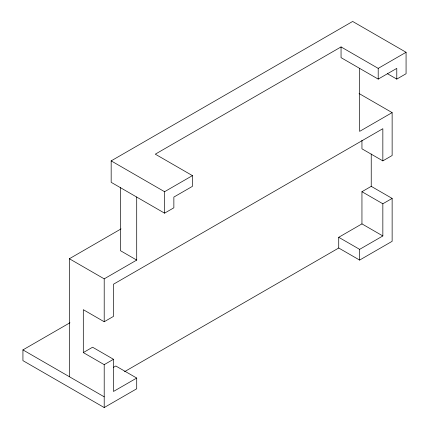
<?xml version="1.0" encoding="UTF-8"?>
<svg xmlns="http://www.w3.org/2000/svg" width="429" height="429" viewBox="0 0 429 429"><rect width="100%" height="100%" fill="white"/><g stroke="black" fill="none" stroke-linecap="round" stroke-linejoin="round"><path stroke-width="0.64" d="M406.07 52.284L378.201 68.372L341.05 46.922L155.287 154.172L192.439 175.622L192.439 186.347L173.863 197.072L173.863 207.797L164.575 213.159L111.17 182.325L111.17 160.875L352.659 21.45L406.07 52.284L406.07 73.734L396.782 79.097L387.489 73.734M111.17 160.875L164.575 191.709L192.439 175.622M341.05 46.922L341.05 57.647L378.201 79.097L396.782 68.372L396.782 79.097M69.375 376.716L69.375 258.741L121.037 228.909M69.375 258.741L104.204 278.85L136.712 260.081L136.712 196.975M361.947 140.272L361.947 148.809L382.845 160.875L392.138 155.512L392.138 112.612L359.625 131.381L359.625 68.275M113.492 367.331L115.814 365.991L136.712 378.056L136.712 388.781L104.204 407.55L22.93 360.628L22.93 349.903L69.954 322.758M136.712 378.056L113.492 391.462L113.492 359.288L104.204 364.65L83.306 352.584L83.306 309.684L104.204 321.75L113.492 316.387L113.492 284.212L382.845 128.7L382.845 160.875M83.306 352.584L92.594 347.222L113.492 359.288M338.728 248.016L338.728 237.291L361.947 223.884L361.947 191.709L371.235 186.347L392.138 198.412L392.138 241.312L359.625 260.081L338.728 248.016L124.523 371.691M361.947 191.709L382.845 203.775L392.138 198.412M338.728 237.291L359.625 249.356L382.845 235.95L382.845 203.775M359.046 93.511L392.138 112.612M361.947 223.884L382.845 235.95M136.712 260.081L120.458 250.697L120.458 187.591M22.93 349.903L104.204 396.825M378.201 68.372L378.201 79.097M371.235 154.006L371.235 186.347M359.625 249.356L359.625 260.081M164.575 191.709L164.575 213.159M104.204 278.85L104.204 321.75M104.204 364.65L104.204 407.55"/></g></svg>
